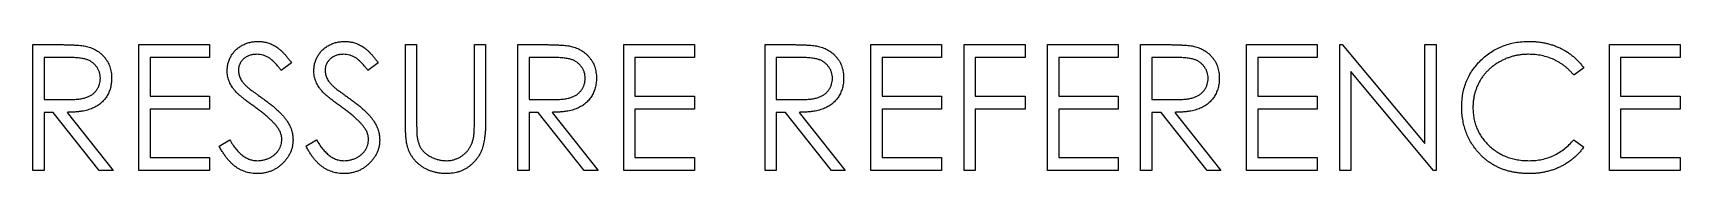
# Model space of a CAD drawing. Header units: millimetres. Extents: x 0 to 1497, y 0 to 497.
# Drawn here: x 607.87 to 653.91, y 313.7 to 317.38 of the extents above; entities that cross this region are included whole.
import ezdxf

# ---------------------------------------------------------------- set-up
doc = ezdxf.new("R2010")
doc.units = ezdxf.units.MM

msp = doc.modelspace()

# ---------------------------------------------------------------- linework, layer by layer
at = {"color": 7, "linetype": 'Continuous', "lineweight": 25}
for p, q in [((607.869, 317.287), (608.57, 317.287)), ((607.869, 313.787), (607.869, 317.287)), ((610.831, 317.287), (612.805, 317.287)), ((610.831, 313.787), (610.831, 317.287)), ((612.805, 317.287), (612.805, 316.928)), ((618.279, 317.287), (618.593, 317.287)), ((618.279, 315.173), (618.279, 317.287)), ((618.593, 317.287), (618.593, 315.19)), ((620.209, 315.19), (620.209, 317.287)), ((620.209, 317.287), (620.523, 317.287)), ((620.523, 317.287), (620.523, 315.173)), ((621.42, 317.287), (622.121, 317.287)), ((621.42, 313.787), (621.42, 317.287)), ((624.382, 317.287), (626.356, 317.287)), ((624.382, 313.787), (624.382, 317.287)), ((626.356, 317.287), (626.356, 316.928)), ((628.331, 317.287), (629.031, 317.287)), ((628.331, 313.787), (628.331, 317.287)), ((631.292, 317.287), (633.267, 317.287)), ((631.292, 313.787), (631.292, 317.287)), ((633.267, 317.287), (633.267, 316.928)), ((633.895, 317.287), (635.6, 317.287)), ((633.895, 313.787), (633.895, 317.287)), ((635.6, 317.287), (635.6, 316.928)), ((636.228, 317.287), (638.202, 317.287)), ((636.228, 313.787), (636.228, 317.287)), ((638.202, 317.287), (638.202, 316.928)), ((638.831, 317.287), (639.531, 317.287)), ((638.831, 313.787), (638.831, 317.287)), ((641.792, 317.287), (643.767, 317.287)), ((641.792, 313.787), (641.792, 317.287)), ((643.767, 317.287), (643.767, 316.928)), ((644.395, 313.787), (644.395, 317.287)), ((644.395, 317.287), (644.461, 317.287)), ((644.461, 317.287), (646.773, 314.532)), ((646.773, 317.287), (647.087, 317.287)), ((646.773, 314.532), (646.773, 317.287)), ((647.087, 317.287), (647.087, 313.787)), ((651.933, 317.287), (653.908, 317.287)), ((651.933, 313.787), (651.933, 317.287)), ((653.908, 317.287), (653.908, 316.928)), ((608.839, 316.928), (608.183, 316.928)), ((608.183, 316.928), (608.183, 315.761)), ((611.145, 316.928), (611.145, 315.851)), ((612.805, 316.928), (611.145, 316.928)), ((615.093, 316.784), (614.81, 316.569)), ((617.517, 316.784), (617.233, 316.569)), ((622.391, 316.928), (621.735, 316.928)), ((621.735, 316.928), (621.735, 315.761)), ((626.356, 316.928), (624.696, 316.928)), ((624.696, 316.928), (624.696, 315.851)), ((629.301, 316.928), (628.645, 316.928)), ((628.645, 316.928), (628.645, 315.761)), ((633.267, 316.928), (631.606, 316.928)), ((631.606, 316.928), (631.606, 315.851)), ((635.6, 316.928), (634.209, 316.928)), ((634.209, 316.928), (634.209, 315.851)), ((638.202, 316.928), (636.542, 316.928)), ((636.542, 316.928), (636.542, 315.851)), ((639.801, 316.928), (639.145, 316.928)), ((639.145, 316.928), (639.145, 315.761)), ((642.106, 316.928), (642.106, 315.851)), ((643.767, 316.928), (642.106, 316.928)), ((653.908, 316.928), (652.247, 316.928)), ((652.247, 316.928), (652.247, 315.851)), ((647.016, 313.787), (644.709, 316.535)), ((644.709, 316.535), (644.709, 313.787)), ((651.215, 316.644), (650.94, 316.434)), ((611.145, 315.851), (612.805, 315.851)), ((612.805, 315.851), (612.805, 315.492)), ((624.696, 315.851), (626.356, 315.851)), ((626.356, 315.851), (626.356, 315.492)), ((631.606, 315.851), (633.267, 315.851)), ((633.267, 315.851), (633.267, 315.492)), ((634.209, 315.851), (635.6, 315.851)), ((635.6, 315.851), (635.6, 315.492)), ((636.542, 315.851), (638.202, 315.851)), ((638.202, 315.851), (638.202, 315.492)), ((642.106, 315.851), (643.767, 315.851)), ((643.767, 315.851), (643.767, 315.492)), ((652.247, 315.851), (653.908, 315.851)), ((653.908, 315.851), (653.908, 315.492)), ((608.183, 315.761), (608.824, 315.756)), ((608.438, 315.402), (608.183, 315.402)), ((608.183, 315.402), (608.183, 313.787)), ((609.724, 313.787), (608.438, 315.402)), ((608.827, 315.402), (610.113, 313.787)), ((611.145, 315.492), (611.145, 314.146)), ((612.805, 315.492), (611.145, 315.492)), ((621.735, 315.761), (622.375, 315.756)), ((621.99, 315.402), (621.735, 315.402)), ((621.735, 315.402), (621.735, 313.787)), ((623.276, 313.787), (621.99, 315.402)), ((622.378, 315.402), (623.664, 313.787)), ((624.696, 315.492), (624.696, 314.146)), ((626.356, 315.492), (624.696, 315.492)), ((628.645, 315.761), (629.286, 315.756)), ((628.9, 315.402), (628.645, 315.402)), ((628.645, 315.402), (628.645, 313.787)), ((630.186, 313.787), (628.9, 315.402)), ((629.288, 315.402), (630.574, 313.787)), ((631.606, 315.492), (631.606, 314.146)), ((633.267, 315.492), (631.606, 315.492)), ((635.6, 315.492), (634.209, 315.492)), ((634.209, 315.492), (634.209, 313.787)), ((638.202, 315.492), (636.542, 315.492)), ((636.542, 315.492), (636.542, 314.146)), ((639.145, 315.761), (639.786, 315.756)), ((639.4, 315.402), (639.145, 315.402)), ((639.145, 315.402), (639.145, 313.787)), ((640.686, 313.787), (639.4, 315.402)), ((639.788, 315.402), (641.074, 313.787)), ((643.767, 315.492), (642.106, 315.492)), ((642.106, 315.492), (642.106, 314.146)), ((653.908, 315.492), (652.247, 315.492)), ((652.247, 315.492), (652.247, 314.146)), ((613.074, 314.462), (613.37, 314.639)), ((615.497, 314.462), (615.793, 314.639)), ((650.94, 314.639), (651.215, 314.431)), ((611.145, 314.146), (612.805, 314.146)), ((612.805, 314.146), (612.805, 313.787)), ((624.696, 314.146), (626.356, 314.146)), ((626.356, 314.146), (626.356, 313.787)), ((631.606, 314.146), (633.267, 314.146)), ((633.267, 314.146), (633.267, 313.787)), ((636.542, 314.146), (638.202, 314.146)), ((638.202, 314.146), (638.202, 313.787)), ((642.106, 314.146), (643.767, 314.146)), ((643.767, 314.146), (643.767, 313.787)), ((652.247, 314.146), (653.908, 314.146)), ((653.908, 314.146), (653.908, 313.787)), ((608.183, 313.787), (607.869, 313.787)), ((610.113, 313.787), (609.724, 313.787)), ((612.805, 313.787), (610.831, 313.787)), ((621.735, 313.787), (621.42, 313.787)), ((623.664, 313.787), (623.276, 313.787)), ((626.356, 313.787), (624.382, 313.787)), ((628.645, 313.787), (628.331, 313.787)), ((630.574, 313.787), (630.186, 313.787)), ((633.267, 313.787), (631.292, 313.787)), ((634.209, 313.787), (633.895, 313.787)), ((638.202, 313.787), (636.228, 313.787)), ((639.145, 313.787), (638.831, 313.787)), ((641.074, 313.787), (640.686, 313.787)), ((643.767, 313.787), (641.792, 313.787)), ((644.709, 313.787), (644.395, 313.787)), ((647.087, 313.787), (647.016, 313.787)), ((653.908, 313.787), (651.933, 313.787))]:
    msp.add_line(p, q, dxfattribs=at)
for points, knots in [([(608.57, 317.287), (608.616, 317.287), (608.706, 317.286), (608.835, 317.285), (608.951, 317.28), (609.056, 317.276), (609.15, 317.268), (609.231, 317.261), (609.301, 317.252), (609.343, 317.243), (609.363, 317.239)], [0, 0, 0, 0, 0.176258, 0.338434, 0.484822, 0.617158, 0.734698, 0.837385, 0.926372, 1, 1, 1, 1]), ([(609.363, 317.239), (609.388, 317.233), (609.439, 317.22), (609.512, 317.194), (609.581, 317.163), (609.647, 317.127), (609.709, 317.086), (609.767, 317.039), (609.822, 316.988), (609.872, 316.931), (609.919, 316.871), (609.959, 316.806), (609.993, 316.739), (610.02, 316.667), (610.042, 316.593), (610.057, 316.515), (610.066, 316.434), (610.067, 316.379), (610.068, 316.351)], [0, 0, 0, 0, 0.064217, 0.127064, 0.188745, 0.249132, 0.309453, 0.369827, 0.43065, 0.492352, 0.554072, 0.61569, 0.676798, 0.738439, 0.801317, 0.865185, 0.931641, 1, 1, 1, 1]), ([(613.299, 316.56), (613.3, 316.597), (613.303, 316.67), (613.324, 316.777), (613.359, 316.879), (613.407, 316.976), (613.469, 317.063), (613.541, 317.144), (613.627, 317.212), (613.721, 317.271), (613.824, 317.317), (613.932, 317.352), (614.046, 317.372), (614.122, 317.375), (614.161, 317.376)], [0, 0, 0, 0, 0.083785, 0.16578, 0.24628, 0.327461, 0.408797, 0.489715, 0.571376, 0.655523, 0.741019, 0.826547, 0.911989, 1, 1, 1, 1]), ([(614.161, 317.376), (614.202, 317.375), (614.284, 317.372), (614.405, 317.348), (614.521, 317.307), (614.615, 317.261), (614.688, 317.215), (614.743, 317.173), (614.8, 317.124), (614.858, 317.069), (614.916, 317.007), (614.975, 316.939), (615.035, 316.865), (615.074, 316.811), (615.093, 316.784)], [0, 0, 0, 0, 0.107233, 0.213252, 0.31883, 0.426794, 0.483646, 0.543604, 0.608308, 0.677127, 0.750686, 0.828713, 0.91219, 1, 1, 1, 1]), ([(615.722, 316.56), (615.723, 316.597), (615.726, 316.67), (615.747, 316.777), (615.782, 316.879), (615.83, 316.976), (615.892, 317.063), (615.964, 317.144), (616.05, 317.212), (616.144, 317.271), (616.248, 317.317), (616.356, 317.352), (616.469, 317.372), (616.545, 317.375), (616.584, 317.376)], [0, 0, 0, 0, 0.083785, 0.16578, 0.24628, 0.327461, 0.408797, 0.489715, 0.571376, 0.655523, 0.741019, 0.826547, 0.911989, 1, 1, 1, 1]), ([(616.584, 317.376), (616.625, 317.375), (616.707, 317.372), (616.828, 317.348), (616.944, 317.307), (617.038, 317.261), (617.111, 317.215), (617.166, 317.173), (617.223, 317.124), (617.281, 317.069), (617.339, 317.007), (617.398, 316.939), (617.458, 316.865), (617.497, 316.811), (617.517, 316.784)], [0, 0, 0, 0, 0.107233, 0.213252, 0.31883, 0.426794, 0.483646, 0.543604, 0.608308, 0.677127, 0.750686, 0.828713, 0.91219, 1, 1, 1, 1]), ([(622.121, 317.287), (622.168, 317.287), (622.257, 317.286), (622.386, 317.285), (622.503, 317.28), (622.608, 317.276), (622.701, 317.268), (622.783, 317.261), (622.852, 317.252), (622.895, 317.243), (622.914, 317.239)], [0, 0, 0, 0, 0.1762578, 0.3384344, 0.4848221, 0.6171576, 0.7346984, 0.8373852, 0.9263724, 1, 1, 1, 1]), ([(622.914, 317.239), (622.939, 317.233), (622.99, 317.22), (623.063, 317.194), (623.133, 317.163), (623.198, 317.127), (623.26, 317.086), (623.318, 317.039), (623.374, 316.988), (623.423, 316.931), (623.47, 316.871), (623.51, 316.806), (623.544, 316.739), (623.571, 316.667), (623.593, 316.593), (623.608, 316.515), (623.618, 316.434), (623.619, 316.379), (623.619, 316.351)], [0, 0, 0, 0, 0.064217, 0.127064, 0.188745, 0.249132, 0.309453, 0.369827, 0.43065, 0.492352, 0.554072, 0.61569, 0.676798, 0.738439, 0.801317, 0.865185, 0.931641, 1, 1, 1, 1]), ([(629.031, 317.287), (629.078, 317.287), (629.168, 317.286), (629.296, 317.285), (629.413, 317.28), (629.518, 317.276), (629.611, 317.268), (629.693, 317.261), (629.763, 317.252), (629.805, 317.243), (629.824, 317.239)], [0, 0, 0, 0, 0.176258, 0.338434, 0.484822, 0.617158, 0.734698, 0.837385, 0.926372, 1, 1, 1, 1]), ([(629.824, 317.239), (629.85, 317.233), (629.9, 317.22), (629.973, 317.194), (630.043, 317.163), (630.109, 317.127), (630.17, 317.086), (630.229, 317.039), (630.284, 316.988), (630.334, 316.931), (630.381, 316.871), (630.42, 316.806), (630.454, 316.739), (630.481, 316.667), (630.503, 316.593), (630.519, 316.515), (630.528, 316.434), (630.529, 316.379), (630.529, 316.351)], [0, 0, 0, 0, 0.064217, 0.127064, 0.188745, 0.249132, 0.309453, 0.369827, 0.43065, 0.492352, 0.554072, 0.61569, 0.676798, 0.738439, 0.801317, 0.865185, 0.931641, 1, 1, 1, 1]), ([(639.531, 317.287), (639.578, 317.287), (639.668, 317.286), (639.796, 317.285), (639.913, 317.28), (640.018, 317.276), (640.111, 317.268), (640.193, 317.261), (640.263, 317.252), (640.305, 317.243), (640.324, 317.239)], [0, 0, 0, 0, 0.176258, 0.338434, 0.484822, 0.617158, 0.734698, 0.837385, 0.926372, 1, 1, 1, 1]), ([(640.324, 317.239), (640.35, 317.233), (640.4, 317.22), (640.473, 317.194), (640.543, 317.163), (640.609, 317.127), (640.67, 317.086), (640.729, 317.039), (640.784, 316.988), (640.834, 316.931), (640.881, 316.871), (640.92, 316.806), (640.954, 316.739), (640.981, 316.667), (641.003, 316.593), (641.019, 316.515), (641.028, 316.434), (641.029, 316.379), (641.029, 316.351)], [0, 0, 0, 0, 0.064217, 0.127064, 0.188745, 0.249132, 0.309453, 0.369827, 0.43065, 0.492352, 0.554072, 0.61569, 0.676798, 0.738439, 0.801317, 0.865185, 0.931641, 1, 1, 1, 1]), ([(647.805, 315.557), (647.807, 315.62), (647.81, 315.744), (647.836, 315.926), (647.877, 316.1), (647.937, 316.266), (648.012, 316.425), (648.105, 316.576), (648.215, 316.719), (648.34, 316.854), (648.478, 316.976), (648.625, 317.084), (648.782, 317.174), (648.946, 317.249), (649.12, 317.306), (649.302, 317.347), (649.492, 317.372), (649.622, 317.375), (649.688, 317.376)], [0, 0, 0, 0, 0.064558, 0.127014, 0.187955, 0.248014, 0.307748, 0.368235, 0.42947, 0.492743, 0.556258, 0.618217, 0.679655, 0.741246, 0.803415, 0.866815, 0.932328, 1, 1, 1, 1]), ([(649.688, 317.376), (649.728, 317.376), (649.808, 317.375), (649.926, 317.366), (650.04, 317.35), (650.152, 317.329), (650.261, 317.303), (650.367, 317.269), (650.47, 317.23), (650.57, 317.185), (650.666, 317.134), (650.758, 317.079), (650.845, 317.019), (650.929, 316.954), (651.007, 316.884), (651.082, 316.809), (651.151, 316.729), (651.194, 316.673), (651.215, 316.644)], [0, 0, 0, 0, 0.0685475, 0.1356829, 0.201215, 0.2656822, 0.3292668, 0.3923954, 0.4550698, 0.5171269, 0.57879, 0.6397399, 0.7001915, 0.7598062, 0.8196283, 0.8793548, 0.9395116, 1, 1, 1, 1]), ([(609.754, 316.351), (609.753, 316.38), (609.75, 316.435), (609.731, 316.517), (609.698, 316.594), (609.654, 316.666), (609.6, 316.732), (609.536, 316.788), (609.465, 316.834), (609.399, 316.864), (609.34, 316.882), (609.288, 316.894), (609.23, 316.905), (609.165, 316.913), (609.093, 316.92), (609.015, 316.925), (608.929, 316.928), (608.87, 316.928), (608.839, 316.928)], [0, 0, 0, 0, 0.068814, 0.136365, 0.204019, 0.273064, 0.342913, 0.410965, 0.479169, 0.549308, 0.587652, 0.630647, 0.678879, 0.731934, 0.791111, 0.855283, 0.925086, 1, 1, 1, 1]), ([(614.126, 317.017), (614.09, 317.016), (614.02, 317.014), (613.921, 316.988), (613.832, 316.948), (613.755, 316.892), (613.692, 316.825), (613.646, 316.748), (613.618, 316.664), (613.614, 316.605), (613.613, 316.574)], [0, 0, 0, 0, 0.143073, 0.275903, 0.402371, 0.528414, 0.650356, 0.765895, 0.880774, 1, 1, 1, 1]), ([(614.81, 316.569), (614.792, 316.591), (614.759, 316.633), (614.709, 316.693), (614.662, 316.747), (614.615, 316.795), (614.572, 316.837), (614.53, 316.874), (614.49, 316.905), (614.439, 316.938), (614.375, 316.97), (614.295, 316.998), (614.212, 317.014), (614.155, 317.016), (614.126, 317.017)], [0, 0, 0, 0, 0.098469, 0.189629, 0.274184, 0.352183, 0.423199, 0.488551, 0.548473, 0.60144, 0.701198, 0.799592, 0.898545, 1, 1, 1, 1]), ([(616.549, 317.017), (616.513, 317.016), (616.443, 317.014), (616.344, 316.988), (616.255, 316.948), (616.179, 316.892), (616.115, 316.825), (616.069, 316.748), (616.041, 316.664), (616.038, 316.605), (616.036, 316.574)], [0, 0, 0, 0, 0.143073, 0.275903, 0.402371, 0.528414, 0.650356, 0.765895, 0.880774, 1, 1, 1, 1]), ([(617.233, 316.569), (617.215, 316.591), (617.182, 316.633), (617.132, 316.693), (617.085, 316.747), (617.039, 316.795), (616.995, 316.837), (616.953, 316.874), (616.913, 316.905), (616.862, 316.938), (616.798, 316.97), (616.718, 316.998), (616.635, 317.014), (616.578, 317.016), (616.549, 317.017)], [0, 0, 0, 0, 0.098469, 0.189629, 0.274184, 0.352183, 0.423199, 0.488551, 0.548473, 0.60144, 0.701198, 0.799592, 0.898545, 1, 1, 1, 1]), ([(623.305, 316.351), (623.304, 316.38), (623.301, 316.435), (623.282, 316.517), (623.249, 316.594), (623.205, 316.666), (623.151, 316.732), (623.087, 316.788), (623.017, 316.834), (622.95, 316.864), (622.891, 316.882), (622.84, 316.894), (622.782, 316.905), (622.716, 316.913), (622.645, 316.92), (622.566, 316.925), (622.481, 316.928), (622.421, 316.928), (622.391, 316.928)], [0, 0, 0, 0, 0.068814, 0.136365, 0.204019, 0.273064, 0.342913, 0.410965, 0.479169, 0.549308, 0.587652, 0.630647, 0.678879, 0.731934, 0.791111, 0.855283, 0.925086, 1, 1, 1, 1]), ([(630.215, 316.351), (630.214, 316.38), (630.212, 316.435), (630.192, 316.517), (630.159, 316.594), (630.115, 316.666), (630.061, 316.732), (629.998, 316.788), (629.927, 316.834), (629.861, 316.864), (629.801, 316.882), (629.75, 316.894), (629.692, 316.905), (629.627, 316.913), (629.555, 316.92), (629.476, 316.925), (629.391, 316.928), (629.332, 316.928), (629.301, 316.928)], [0, 0, 0, 0, 0.068814, 0.136365, 0.204019, 0.273064, 0.342913, 0.410965, 0.479169, 0.549308, 0.587652, 0.630647, 0.678879, 0.731934, 0.791111, 0.855283, 0.925086, 1, 1, 1, 1]), ([(640.715, 316.351), (640.714, 316.38), (640.712, 316.435), (640.692, 316.517), (640.659, 316.594), (640.615, 316.666), (640.561, 316.732), (640.498, 316.788), (640.427, 316.834), (640.361, 316.864), (640.301, 316.882), (640.25, 316.894), (640.192, 316.905), (640.127, 316.913), (640.055, 316.92), (639.976, 316.925), (639.891, 316.928), (639.832, 316.928), (639.801, 316.928)], [0, 0, 0, 0, 0.068814, 0.136365, 0.204019, 0.273064, 0.342913, 0.410965, 0.479169, 0.549308, 0.587652, 0.630647, 0.678879, 0.731934, 0.791111, 0.855283, 0.925086, 1, 1, 1, 1]), ([(649.669, 317.017), (649.634, 317.017), (649.564, 317.016), (649.46, 317.006), (649.358, 316.991), (649.259, 316.969), (649.161, 316.941), (649.065, 316.907), (648.972, 316.866), (648.88, 316.82), (648.792, 316.769), (648.709, 316.712), (648.631, 316.652), (648.558, 316.587), (648.49, 316.519), (648.427, 316.445), (648.37, 316.367), (648.317, 316.286), (648.27, 316.202), (648.231, 316.113), (648.196, 316.023), (648.168, 315.93), (648.146, 315.835), (648.131, 315.736), (648.12, 315.636), (648.12, 315.568), (648.119, 315.533)], [0, 0, 0, 0, 0.043955, 0.087502, 0.130463, 0.172752, 0.215403, 0.25765, 0.300153, 0.343121, 0.385925, 0.427686, 0.468818, 0.509492, 0.549883, 0.58998, 0.630405, 0.670869, 0.711384, 0.751627, 0.791776, 0.832459, 0.873319, 0.914543, 0.956924, 1, 1, 1, 1]), ([(650.94, 316.434), (650.921, 316.458), (650.882, 316.504), (650.819, 316.569), (650.754, 316.63), (650.686, 316.687), (650.614, 316.739), (650.54, 316.787), (650.463, 316.83), (650.356, 316.883), (650.217, 316.938), (650.041, 316.984), (649.857, 317.013), (649.732, 317.016), (649.669, 317.017)], [0, 0, 0, 0, 0.063163, 0.125475, 0.187121, 0.248294, 0.309295, 0.36985, 0.430973, 0.492456, 0.616148, 0.740844, 0.868183, 1, 1, 1, 1]), ([(608.824, 315.756), (608.854, 315.756), (608.912, 315.756), (608.996, 315.76), (609.074, 315.765), (609.146, 315.772), (609.212, 315.781), (609.272, 315.792), (609.326, 315.805), (609.389, 315.825), (609.459, 315.857), (609.535, 315.904), (609.6, 315.962), (609.655, 316.029), (609.699, 316.103), (609.731, 316.182), (609.75, 316.265), (609.753, 316.323), (609.754, 316.351)], [0, 0, 0, 0, 0.0716681, 0.1389133, 0.2011846, 0.2591244, 0.312255, 0.3606815, 0.4050861, 0.4451017, 0.5187778, 0.5894616, 0.6584622, 0.7272832, 0.7963225, 0.8631749, 0.9309494, 1, 1, 1, 1]), ([(610.068, 316.351), (610.066, 316.304), (610.064, 316.213), (610.037, 316.081), (609.993, 315.958), (609.933, 315.844), (609.856, 315.741), (609.764, 315.65), (609.656, 315.575), (609.555, 315.522), (609.467, 315.489), (609.393, 315.465), (609.314, 315.447), (609.228, 315.43), (609.137, 315.418), (609.039, 315.409), (608.935, 315.403), (608.864, 315.403), (608.827, 315.402)], [0, 0, 0, 0, 0.0787802, 0.1537206, 0.2267135, 0.2991912, 0.37119, 0.4430064, 0.5166892, 0.5932172, 0.6338729, 0.6769891, 0.7228995, 0.7719586, 0.8242113, 0.8793787, 0.9379481, 1, 1, 1, 1]), ([(613.494, 316.027), (613.479, 316.047), (613.448, 316.088), (613.408, 316.151), (613.374, 316.216), (613.347, 316.283), (613.325, 316.35), (613.31, 316.419), (613.3, 316.489), (613.299, 316.536), (613.299, 316.56)], [0, 0, 0, 0, 0.133507, 0.262559, 0.388264, 0.512667, 0.633722, 0.755394, 0.877553, 1, 1, 1, 1]), ([(613.613, 316.574), (613.613, 316.556), (613.614, 316.518), (613.625, 316.463), (613.639, 316.407), (613.661, 316.352), (613.692, 316.297), (613.733, 316.24), (613.784, 316.181), (613.823, 316.142), (613.843, 316.122)], [0, 0, 0, 0, 0.107285, 0.214746, 0.322939, 0.434116, 0.553412, 0.686073, 0.834256, 1, 1, 1, 1]), ([(615.917, 316.027), (615.902, 316.047), (615.871, 316.088), (615.831, 316.151), (615.797, 316.216), (615.77, 316.283), (615.748, 316.35), (615.733, 316.419), (615.723, 316.489), (615.722, 316.536), (615.722, 316.56)], [0, 0, 0, 0, 0.133507, 0.262559, 0.388264, 0.512667, 0.633722, 0.755394, 0.877553, 1, 1, 1, 1]), ([(616.036, 316.574), (616.036, 316.556), (616.037, 316.518), (616.048, 316.463), (616.062, 316.407), (616.084, 316.352), (616.115, 316.297), (616.156, 316.24), (616.207, 316.181), (616.246, 316.142), (616.266, 316.122)], [0, 0, 0, 0, 0.107285, 0.214746, 0.322939, 0.434116, 0.553412, 0.686073, 0.834256, 1, 1, 1, 1]), ([(622.375, 315.756), (622.405, 315.756), (622.463, 315.756), (622.547, 315.76), (622.625, 315.765), (622.697, 315.772), (622.763, 315.781), (622.823, 315.792), (622.877, 315.805), (622.94, 315.825), (623.01, 315.857), (623.087, 315.904), (623.152, 315.962), (623.207, 316.029), (623.251, 316.103), (623.282, 316.182), (623.302, 316.265), (623.304, 316.323), (623.305, 316.351)], [0, 0, 0, 0, 0.071668, 0.138913, 0.201185, 0.259124, 0.312255, 0.360682, 0.405086, 0.445102, 0.518778, 0.589462, 0.658462, 0.727283, 0.796322, 0.863175, 0.930949, 1, 1, 1, 1]), ([(623.619, 316.351), (623.618, 316.304), (623.615, 316.213), (623.588, 316.081), (623.544, 315.958), (623.484, 315.844), (623.407, 315.741), (623.315, 315.65), (623.207, 315.575), (623.107, 315.522), (623.018, 315.489), (622.945, 315.465), (622.865, 315.447), (622.78, 315.43), (622.688, 315.418), (622.59, 315.409), (622.486, 315.403), (622.415, 315.403), (622.378, 315.402)], [0, 0, 0, 0, 0.0787802, 0.1537206, 0.2267135, 0.2991912, 0.37119, 0.4430064, 0.5166892, 0.5932172, 0.6338729, 0.6769891, 0.7228995, 0.7719586, 0.8242113, 0.8793787, 0.9379481, 1, 1, 1, 1]), ([(629.286, 315.756), (629.316, 315.756), (629.374, 315.756), (629.457, 315.76), (629.536, 315.765), (629.608, 315.772), (629.674, 315.781), (629.733, 315.792), (629.787, 315.805), (629.85, 315.825), (629.921, 315.857), (629.997, 315.904), (630.062, 315.962), (630.117, 316.029), (630.161, 316.103), (630.192, 316.182), (630.212, 316.265), (630.214, 316.323), (630.215, 316.351)], [0, 0, 0, 0, 0.071668, 0.138913, 0.201185, 0.259124, 0.312255, 0.360682, 0.405086, 0.445102, 0.518778, 0.589462, 0.658462, 0.727283, 0.796322, 0.863175, 0.930949, 1, 1, 1, 1]), ([(630.529, 316.351), (630.528, 316.304), (630.525, 316.213), (630.498, 316.081), (630.455, 315.958), (630.394, 315.844), (630.317, 315.741), (630.225, 315.65), (630.117, 315.575), (630.017, 315.522), (629.928, 315.489), (629.855, 315.465), (629.775, 315.447), (629.69, 315.43), (629.598, 315.418), (629.5, 315.409), (629.396, 315.403), (629.325, 315.403), (629.288, 315.402)], [0, 0, 0, 0, 0.07878, 0.153721, 0.226714, 0.299191, 0.37119, 0.443006, 0.516689, 0.593217, 0.633873, 0.676989, 0.7229, 0.771959, 0.824211, 0.879379, 0.937948, 1, 1, 1, 1]), ([(639.786, 315.756), (639.816, 315.756), (639.874, 315.756), (639.957, 315.76), (640.036, 315.765), (640.108, 315.772), (640.174, 315.781), (640.233, 315.792), (640.287, 315.805), (640.35, 315.825), (640.421, 315.857), (640.497, 315.904), (640.562, 315.962), (640.617, 316.029), (640.661, 316.103), (640.692, 316.182), (640.712, 316.265), (640.714, 316.323), (640.715, 316.351)], [0, 0, 0, 0, 0.071668, 0.138913, 0.201185, 0.259124, 0.312255, 0.360682, 0.405086, 0.445102, 0.518778, 0.589462, 0.658462, 0.727283, 0.796322, 0.863175, 0.930949, 1, 1, 1, 1]), ([(641.029, 316.351), (641.028, 316.304), (641.025, 316.213), (640.998, 316.081), (640.955, 315.958), (640.894, 315.844), (640.817, 315.741), (640.725, 315.65), (640.617, 315.575), (640.517, 315.522), (640.428, 315.489), (640.355, 315.465), (640.275, 315.447), (640.19, 315.43), (640.098, 315.418), (640, 315.409), (639.896, 315.403), (639.825, 315.403), (639.788, 315.402)], [0, 0, 0, 0, 0.07878, 0.153721, 0.226714, 0.299191, 0.37119, 0.443006, 0.516689, 0.593217, 0.633873, 0.676989, 0.7229, 0.771959, 0.824211, 0.879379, 0.937948, 1, 1, 1, 1]), ([(614.068, 315.551), (614.031, 315.577), (613.961, 315.627), (613.862, 315.702), (613.774, 315.77), (613.697, 315.832), (613.63, 315.888), (613.574, 315.939), (613.53, 315.984), (613.505, 316.014), (613.494, 316.027)], [0, 0, 0, 0, 0.1815353, 0.3470817, 0.4955678, 0.6283573, 0.7455197, 0.8458308, 0.9307818, 1, 1, 1, 1]), ([(613.843, 316.122), (613.851, 316.115), (613.869, 316.099), (613.903, 316.072), (613.946, 316.04), (614, 315.999), (614.064, 315.952), (614.138, 315.899), (614.223, 315.838), (614.282, 315.796), (614.314, 315.774)], [0, 0, 0, 0, 0.052594, 0.124952, 0.218094, 0.333502, 0.468789, 0.624938, 0.801683, 1, 1, 1, 1]), ([(616.491, 315.551), (616.454, 315.577), (616.384, 315.627), (616.285, 315.702), (616.197, 315.77), (616.12, 315.832), (616.053, 315.888), (615.997, 315.939), (615.953, 315.984), (615.928, 316.014), (615.917, 316.027)], [0, 0, 0, 0, 0.1815353, 0.3470817, 0.4955678, 0.6283573, 0.7455197, 0.8458308, 0.9307818, 1, 1, 1, 1]), ([(616.266, 316.122), (616.274, 316.115), (616.292, 316.099), (616.326, 316.072), (616.37, 316.04), (616.423, 315.999), (616.487, 315.952), (616.561, 315.899), (616.646, 315.838), (616.705, 315.796), (616.737, 315.774)], [0, 0, 0, 0, 0.052594, 0.124952, 0.218094, 0.333502, 0.468789, 0.624938, 0.801683, 1, 1, 1, 1]), ([(614.699, 314.993), (614.683, 315.013), (614.65, 315.055), (614.594, 315.117), (614.527, 315.182), (614.453, 315.251), (614.369, 315.321), (614.278, 315.396), (614.176, 315.473), (614.105, 315.524), (614.068, 315.551)], [0, 0, 0, 0, 0.090279, 0.18953, 0.299198, 0.418926, 0.548376, 0.688136, 0.839084, 1, 1, 1, 1]), ([(614.314, 315.774), (614.352, 315.746), (614.425, 315.693), (614.53, 315.612), (614.625, 315.533), (614.71, 315.457), (614.787, 315.384), (614.855, 315.312), (614.913, 315.243), (614.977, 315.154), (615.041, 315.046), (615.097, 314.912), (615.132, 314.778), (615.136, 314.689), (615.138, 314.644)], [0, 0, 0, 0, 0.096972, 0.187773, 0.272396, 0.351321, 0.424335, 0.491909, 0.554233, 0.611268, 0.716348, 0.81454, 0.908495, 1, 1, 1, 1]), ([(617.122, 314.993), (617.106, 315.013), (617.073, 315.055), (617.017, 315.117), (616.95, 315.182), (616.876, 315.251), (616.792, 315.321), (616.701, 315.396), (616.599, 315.473), (616.528, 315.524), (616.491, 315.551)], [0, 0, 0, 0, 0.090279, 0.18953, 0.299198, 0.418926, 0.548376, 0.688136, 0.839084, 1, 1, 1, 1]), ([(616.737, 315.774), (616.775, 315.746), (616.848, 315.693), (616.953, 315.612), (617.048, 315.533), (617.133, 315.457), (617.21, 315.384), (617.278, 315.312), (617.336, 315.243), (617.4, 315.154), (617.464, 315.046), (617.52, 314.912), (617.555, 314.778), (617.559, 314.689), (617.561, 314.644)], [0, 0, 0, 0, 0.096972, 0.187773, 0.272396, 0.351321, 0.424335, 0.491909, 0.554233, 0.611268, 0.716348, 0.81454, 0.908495, 1, 1, 1, 1]), ([(648.249, 314.309), (648.213, 314.353), (648.143, 314.439), (648.053, 314.579), (647.976, 314.726), (647.913, 314.879), (647.865, 315.039), (647.831, 315.206), (647.809, 315.379), (647.806, 315.497), (647.805, 315.557)], [0, 0, 0, 0, 0.124329, 0.247156, 0.36878, 0.490734, 0.613614, 0.738958, 0.867311, 1, 1, 1, 1]), ([(648.119, 315.533), (648.12, 315.481), (648.123, 315.38), (648.145, 315.231), (648.178, 315.089), (648.229, 314.953), (648.291, 314.823), (648.369, 314.701), (648.459, 314.585), (648.564, 314.477), (648.678, 314.378), (648.801, 314.292), (648.932, 314.219), (649.069, 314.159), (649.214, 314.113), (649.366, 314.08), (649.526, 314.059), (649.635, 314.057), (649.69, 314.056)], [0, 0, 0, 0, 0.064323, 0.12629, 0.186726, 0.246146, 0.305576, 0.365429, 0.426326, 0.48884, 0.551725, 0.613919, 0.675484, 0.737334, 0.800229, 0.864502, 0.931041, 1, 1, 1, 1]), ([(614.824, 314.649), (614.823, 314.678), (614.82, 314.737), (614.794, 314.825), (614.755, 314.911), (614.718, 314.965), (614.699, 314.993)], [0, 0, 0, 0, 0.234723, 0.477158, 0.728556, 1, 1, 1, 1]), ([(617.247, 314.649), (617.246, 314.678), (617.243, 314.737), (617.218, 314.825), (617.178, 314.911), (617.141, 314.965), (617.122, 314.993)], [0, 0, 0, 0, 0.234723, 0.477158, 0.728556, 1, 1, 1, 1]), ([(618.342, 314.435), (618.337, 314.454), (618.325, 314.494), (618.313, 314.561), (618.303, 314.638), (618.294, 314.725), (618.288, 314.823), (618.283, 314.93), (618.279, 315.048), (618.279, 315.13), (618.279, 315.173)], [0, 0, 0, 0, 0.07813, 0.169465, 0.274335, 0.39211, 0.523687, 0.668365, 0.827132, 1, 1, 1, 1]), ([(618.593, 315.19), (618.593, 315.16), (618.593, 315.104), (618.594, 315.023), (618.596, 314.952), (618.597, 314.89), (618.599, 314.836), (618.601, 314.791), (618.603, 314.754), (618.606, 314.733), (618.608, 314.724)], [0, 0, 0, 0, 0.191079, 0.362605, 0.516099, 0.650038, 0.765977, 0.862374, 0.940842, 1, 1, 1, 1]), ([(620.523, 315.173), (620.523, 315.135), (620.522, 315.06), (620.518, 314.951), (620.511, 314.848), (620.501, 314.75), (620.489, 314.658), (620.474, 314.572), (620.456, 314.491), (620.435, 314.415), (620.411, 314.343), (620.379, 314.274), (620.344, 314.207), (620.302, 314.143), (620.254, 314.081), (620.201, 314.022), (620.143, 313.964), (620.08, 313.91), (620.012, 313.86), (619.94, 313.816), (619.864, 313.779), (619.785, 313.749), (619.703, 313.726), (619.617, 313.709), (619.527, 313.699), (619.466, 313.698), (619.436, 313.697)], [0, 0, 0, 0, 0.054858, 0.107059, 0.156978, 0.203992, 0.248492, 0.290483, 0.330489, 0.367886, 0.403858, 0.440009, 0.476295, 0.512792, 0.550485, 0.588381, 0.627645, 0.667979, 0.708433, 0.748602, 0.789088, 0.829461, 0.870371, 0.912214, 0.955547, 1, 1, 1, 1]), ([(620.173, 314.646), (620.176, 314.659), (620.183, 314.686), (620.189, 314.733), (620.196, 314.788), (620.2, 314.851), (620.204, 314.923), (620.207, 315.005), (620.208, 315.094), (620.209, 315.157), (620.209, 315.19)], [0, 0, 0, 0, 0.069835, 0.155621, 0.257802, 0.373811, 0.506402, 0.655564, 0.820079, 1, 1, 1, 1]), ([(614.139, 313.697), (614.112, 313.697), (614.06, 313.699), (613.982, 313.707), (613.906, 313.72), (613.832, 313.74), (613.76, 313.765), (613.69, 313.795), (613.622, 313.831), (613.555, 313.872), (613.49, 313.92), (613.427, 313.976), (613.364, 314.039), (613.303, 314.109), (613.243, 314.187), (613.186, 314.272), (613.128, 314.364), (613.093, 314.429), (613.074, 314.462)], [0, 0, 0, 0, 0.057208, 0.113696, 0.169178, 0.224159, 0.27872, 0.333794, 0.389241, 0.445822, 0.503704, 0.564294, 0.627975, 0.695038, 0.765373, 0.839611, 0.917538, 1, 1, 1, 1]), ([(613.37, 314.639), (613.398, 314.593), (613.45, 314.505), (613.538, 314.386), (613.629, 314.284), (613.724, 314.201), (613.823, 314.136), (613.925, 314.09), (614.031, 314.061), (614.103, 314.058), (614.139, 314.056)], [0, 0, 0, 0, 0.159004, 0.304646, 0.438547, 0.562322, 0.677433, 0.786897, 0.893611, 1, 1, 1, 1]), ([(614.139, 314.056), (614.169, 314.057), (614.23, 314.059), (614.32, 314.075), (614.407, 314.1), (614.489, 314.136), (614.566, 314.179), (614.634, 314.231), (614.692, 314.29), (614.74, 314.355), (614.777, 314.426), (614.805, 314.498), (614.821, 314.573), (614.823, 314.624), (614.824, 314.649)], [0, 0, 0, 0, 0.091264, 0.18093, 0.270088, 0.360156, 0.448343, 0.532666, 0.613834, 0.693982, 0.772716, 0.849335, 0.923967, 1, 1, 1, 1]), ([(615.138, 314.644), (615.138, 314.613), (615.136, 314.551), (615.121, 314.459), (615.1, 314.371), (615.066, 314.286), (615.026, 314.203), (614.975, 314.125), (614.916, 314.049), (614.848, 313.978), (614.773, 313.912), (614.695, 313.854), (614.611, 313.806), (614.525, 313.766), (614.434, 313.735), (614.339, 313.713), (614.24, 313.699), (614.173, 313.698), (614.139, 313.697)], [0, 0, 0, 0, 0.061484, 0.121775, 0.18092, 0.240256, 0.300114, 0.361146, 0.423501, 0.488669, 0.553954, 0.617581, 0.680238, 0.742187, 0.804663, 0.868259, 0.93302, 1, 1, 1, 1]), ([(616.562, 313.697), (616.535, 313.697), (616.483, 313.699), (616.405, 313.707), (616.329, 313.72), (616.255, 313.74), (616.183, 313.765), (616.113, 313.795), (616.045, 313.831), (615.978, 313.872), (615.913, 313.92), (615.85, 313.976), (615.787, 314.039), (615.726, 314.109), (615.667, 314.187), (615.609, 314.272), (615.552, 314.364), (615.516, 314.429), (615.497, 314.462)], [0, 0, 0, 0, 0.057208, 0.113696, 0.169178, 0.224159, 0.27872, 0.333794, 0.389241, 0.445822, 0.503704, 0.564294, 0.627975, 0.695038, 0.765373, 0.839611, 0.917538, 1, 1, 1, 1]), ([(615.793, 314.639), (615.821, 314.593), (615.873, 314.505), (615.961, 314.386), (616.053, 314.284), (616.148, 314.201), (616.246, 314.136), (616.348, 314.09), (616.454, 314.061), (616.526, 314.058), (616.562, 314.056)], [0, 0, 0, 0, 0.159004, 0.304646, 0.438547, 0.562322, 0.677433, 0.786897, 0.893611, 1, 1, 1, 1]), ([(616.562, 314.056), (616.592, 314.057), (616.653, 314.059), (616.743, 314.075), (616.83, 314.1), (616.912, 314.136), (616.989, 314.179), (617.057, 314.231), (617.115, 314.29), (617.163, 314.355), (617.2, 314.426), (617.228, 314.498), (617.244, 314.573), (617.246, 314.624), (617.247, 314.649)], [0, 0, 0, 0, 0.091264, 0.18093, 0.270088, 0.360156, 0.448343, 0.532666, 0.613834, 0.693982, 0.772716, 0.849335, 0.923967, 1, 1, 1, 1]), ([(617.561, 314.644), (617.561, 314.613), (617.559, 314.551), (617.545, 314.459), (617.523, 314.371), (617.49, 314.286), (617.449, 314.203), (617.398, 314.125), (617.339, 314.049), (617.271, 313.978), (617.196, 313.912), (617.118, 313.854), (617.035, 313.806), (616.948, 313.766), (616.857, 313.735), (616.762, 313.713), (616.663, 313.699), (616.596, 313.698), (616.562, 313.697)], [0, 0, 0, 0, 0.061484, 0.121775, 0.18092, 0.240256, 0.300114, 0.361146, 0.423501, 0.488669, 0.553954, 0.617581, 0.680238, 0.742187, 0.804663, 0.868259, 0.93302, 1, 1, 1, 1]), ([(618.608, 314.724), (618.613, 314.691), (618.623, 314.627), (618.648, 314.537), (618.684, 314.455), (618.727, 314.379), (618.783, 314.312), (618.85, 314.25), (618.931, 314.196), (619.021, 314.147), (619.118, 314.107), (619.218, 314.077), (619.318, 314.059), (619.385, 314.057), (619.418, 314.056)], [0, 0, 0, 0, 0.086315, 0.167766, 0.244433, 0.318135, 0.391884, 0.470068, 0.553904, 0.644339, 0.736875, 0.826168, 0.913679, 1, 1, 1, 1]), ([(619.418, 314.056), (619.447, 314.057), (619.504, 314.059), (619.588, 314.072), (619.671, 314.096), (619.751, 314.127), (619.827, 314.168), (619.897, 314.215), (619.96, 314.27), (620.018, 314.331), (620.068, 314.4), (620.111, 314.476), (620.147, 314.558), (620.164, 314.616), (620.173, 314.646)], [0, 0, 0, 0, 0.082891, 0.165303, 0.247762, 0.331528, 0.41528, 0.496366, 0.577151, 0.657783, 0.739322, 0.823793, 0.909476, 1, 1, 1, 1]), ([(649.69, 314.056), (649.751, 314.058), (649.872, 314.061), (650.048, 314.089), (650.217, 314.135), (650.378, 314.199), (650.532, 314.282), (650.677, 314.382), (650.815, 314.502), (650.898, 314.593), (650.94, 314.639)], [0, 0, 0, 0, 0.128515, 0.252949, 0.374755, 0.49594, 0.617181, 0.740909, 0.867811, 1, 1, 1, 1]), ([(619.436, 313.697), (619.402, 313.698), (619.336, 313.699), (619.238, 313.708), (619.145, 313.725), (619.055, 313.746), (618.969, 313.775), (618.886, 313.809), (618.808, 313.851), (618.733, 313.898), (618.663, 313.95), (618.599, 314.007), (618.54, 314.068), (618.488, 314.134), (618.442, 314.203), (618.402, 314.276), (618.368, 314.354), (618.351, 314.408), (618.342, 314.435)], [0, 0, 0, 0, 0.071175, 0.139644, 0.206317, 0.271373, 0.335418, 0.398076, 0.460608, 0.52297, 0.584716, 0.644895, 0.704291, 0.762998, 0.821087, 0.880104, 0.939388, 1, 1, 1, 1]), ([(649.692, 313.697), (649.655, 313.697), (649.58, 313.698), (649.47, 313.706), (649.363, 313.718), (649.26, 313.735), (649.159, 313.755), (649.061, 313.782), (648.966, 313.813), (648.874, 313.849), (648.785, 313.889), (648.699, 313.935), (648.617, 313.986), (648.536, 314.04), (648.46, 314.1), (648.386, 314.165), (648.315, 314.234), (648.271, 314.284), (648.249, 314.309)], [0, 0, 0, 0, 0.0696628, 0.1377496, 0.2039167, 0.2687799, 0.3324137, 0.3947535, 0.45618, 0.5169956, 0.5773959, 0.6371983, 0.6969992, 0.7567562, 0.8165539, 0.876948, 0.9381318, 1, 1, 1, 1]), ([(651.215, 314.431), (651.193, 314.403), (651.149, 314.346), (651.078, 314.265), (651.002, 314.19), (650.923, 314.12), (650.84, 314.054), (650.751, 313.993), (650.66, 313.938), (650.564, 313.887), (650.465, 313.842), (650.363, 313.804), (650.259, 313.771), (650.151, 313.744), (650.04, 313.722), (649.927, 313.708), (649.811, 313.698), (649.732, 313.697), (649.692, 313.697)], [0, 0, 0, 0, 0.0616742, 0.1230531, 0.183475, 0.2437265, 0.3042789, 0.3648629, 0.4259462, 0.4873912, 0.5492204, 0.6111436, 0.6735285, 0.7369615, 0.8007853, 0.8660126, 0.9321007, 1, 1, 1, 1])]:
    msp.add_open_spline(points, degree=3, knots=knots, dxfattribs=at)

doc.saveas('drawing.dxf')
